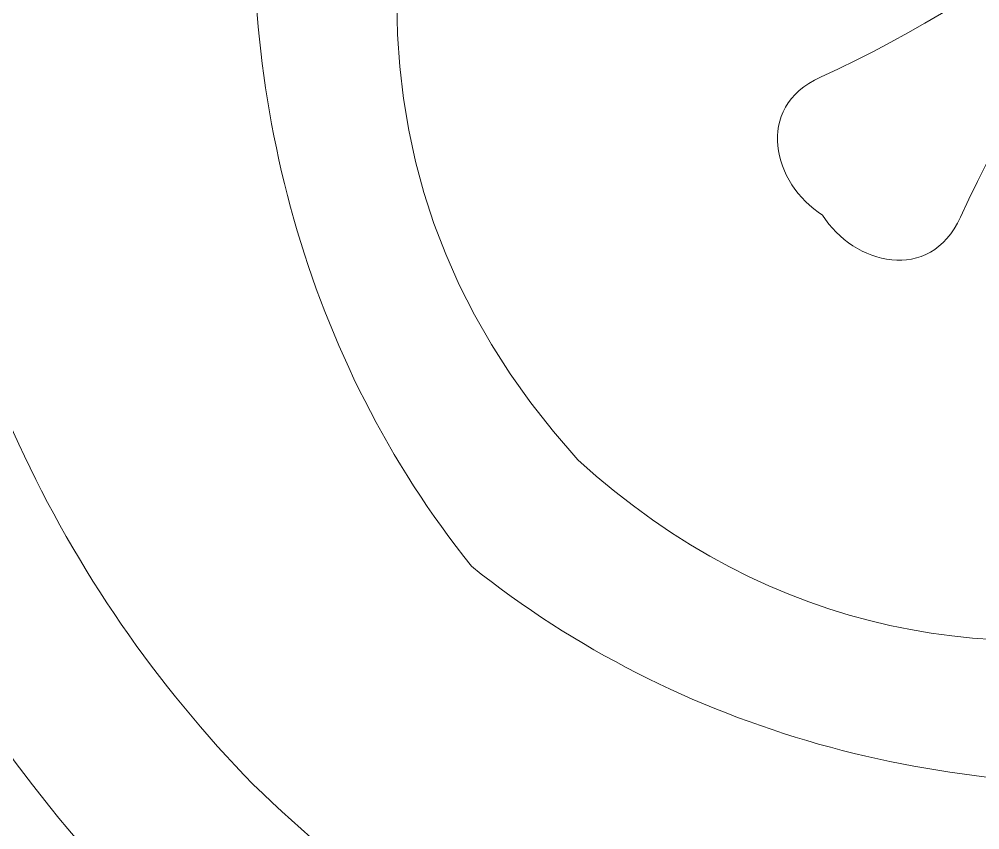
# Model space of a CAD drawing. Extents: x -703 to 2528, y -2539 to -41.
# Drawn here: x 96.61 to 128.49, y -435.1 to -408.2 of the extents above; entities that cross this region are included whole.
import ezdxf

# ---------------------------------------------------------------- set-up
doc = ezdxf.new("R2010")
doc.units = 0
doc.header["$MEASUREMENT"] = 0
doc.layers.add('Layer 1', color=7, linetype='Continuous', lineweight=0)

# ---------------------------------------------------------------- blocks, each defined once
blk = doc.blocks.new('Block_0')
at = {"layer": 'Layer 1'}
for points, knots in [([(416.635, -398.65), (412.595, -390.11), (406.465, -380.02), (398.415, -368.68), (398.415, -368.68), (285.595, -207.04), (285.595, -207.04), (285.595, -207.04), (383.105, -114.66), (383.105, -114.66), (395.685, -102.65), (402.055, -90.29), (402.055, -77.92), (402.055, -67.55), (398.215, -58.64), (390.625, -51.44), (383.065, -44.26), (373.075, -40.63), (360.935, -40.63), (351.615, -40.63), (343.995, -42.69), (338.295, -46.74), (332.855, -50.62), (326.175, -56.69), (318.455, -64.77), (318.455, -64.77), (162.405, -227.51), (162.405, -227.51), (162.405, -227.51), (162.405, -91.87), (162.405, -91.87), (162.405, -74.83), (158.405, -61.9), (150.515, -53.44), (142.585, -44.94), (132.105, -40.63), (119.365, -40.63), (106.425, -40.63), (96.025, -45), (88.455, -53.62), (80.955, -62.16), (77.155, -75.03), (77.155, -91.87), (77.155, -91.87), (77.155, -390.07), (77.155, -390.07), (77.155, -402.83), (77.435, -412.74), (77.975, -419.5), (78.545, -426.49), (80.175, -432.72), (82.875, -438.1), (86.505, -444.59), (91.725, -449.82), (98.405, -453.63), (105.065, -457.44), (112.115, -459.37), (119.365, -459.37), (131.915, -459.37), (142.345, -455.06), (150.365, -446.57), (158.355, -438.11), (162.405, -425.08), (162.405, -407.85), (162.405, -407.85), (162.405, -325.81), (162.405, -325.81), (162.405, -325.81), (226.525, -264.33), (226.525, -264.33), (226.525, -264.33), (321.185, -409.95), (321.185, -409.95), (325.025, -416.54), (329.445, -423.91), (334.335, -431.88), (339.385, -440.11), (345.655, -446.81), (352.975, -451.77), (360.395, -456.81), (370.065, -459.37), (381.725, -459.37), (394.235, -459.37), (404.305, -455.87), (411.685, -448.98), (419.095, -442.05), (422.845, -433.73), (422.845, -424.27), (422.845, -415.99), (420.755, -407.37), (416.635, -398.65)], [0, 0, 0, 0, 1, 1, 1, 2, 2, 2, 3, 3, 3, 4, 4, 4, 5, 5, 5, 6, 6, 6, 7, 7, 7, 8, 8, 8, 9, 9, 9, 10, 10, 10, 11, 11, 11, 12, 12, 12, 13, 13, 13, 14, 14, 14, 15, 15, 15, 16, 16, 16, 17, 17, 17, 18, 18, 18, 19, 19, 19, 20, 20, 20, 21, 21, 21, 22, 22, 22, 23, 23, 23, 24, 24, 24, 25, 25, 25, 26, 26, 26, 27, 27, 27, 28, 28, 28, 29, 29, 29, 30, 30, 30, 30]), ([(158.405, -369.21), (150.158, -372.81), (141.326, -375.314), (132.041, -376.608), (128.519, -377.098), (129.957, -382.427), (133.43, -381.944), (142.18, -380.725), (150.531, -378.427), (158.405, -375.197), (158.405, -375.197), (158.405, -378.022), (158.405, -378.022), (149.87, -386.443), (139.307, -392.066), (127.235, -394.661), (123.75, -395.411), (125.163, -400.741), (128.624, -399.998), (132.053, -399.26), (135.325, -398.236), (138.504, -397.049), (134.714, -402.871), (129.598, -407.209), (123.204, -410.128), (120.98, -411.143), (121.628, -413.672), (123.275, -414.702), (124.305, -416.349), (126.834, -416.996), (127.849, -414.773), (130.767, -408.378), (135.105, -403.263), (140.928, -399.473), (139.741, -402.651), (138.716, -405.924), (137.979, -409.353), (137.235, -412.813), (142.565, -414.227), (143.315, -410.741), (145.748, -399.424), (150.841, -389.433), (158.405, -381.195), (158.405, -381.195), (158.405, -392.665), (158.405, -392.665), (157.396, -396.537), (156.597, -400.498), (156.033, -404.546), (155.786, -406.313), (157.045, -407.548), (158.405, -407.877), (158.404, -410.483), (158.298, -412.971), (158.107, -415.364), (145.25, -427.442), (128.082, -434.589), (115.153, -422.824), (97.12, -403.007), (123.51, -373.232), (143.998, -364.287), (148.743, -362.215), (153.567, -360.366), (158.405, -358.573), (158.405, -358.573), (158.405, -369.21), (158.405, -369.21)], [0, 0, 0, 0, 1, 1, 1, 2, 2, 2, 3, 3, 3, 4, 4, 4, 5, 5, 5, 6, 6, 6, 7, 7, 7, 8, 8, 8, 9, 9, 9, 10, 10, 10, 11, 11, 11, 12, 12, 12, 13, 13, 13, 14, 14, 14, 15, 15, 15, 16, 16, 16, 17, 17, 17, 18, 18, 18, 19, 19, 19, 20, 20, 20, 21, 21, 21, 22, 22, 22, 22]), ([(111.62, -426.356), (111.62, -426.356), (111.62, -426.357), (111.62, -426.357), (118.513, -431.876), (127.305, -434.201), (136.068, -433.445), (133.704, -437.23), (131.501, -441.081), (129.678, -445.019), (129.534, -444.986), (129.42, -444.913), (129.262, -444.9), (119.569, -444.109), (110.999, -440.063), (104.378, -433.599), (97.914, -426.977), (93.867, -418.407), (93.076, -408.714), (93.063, -408.556), (92.99, -408.442), (92.957, -408.298), (96.896, -406.475), (100.746, -404.272), (104.531, -401.908), (103.776, -410.671), (106.101, -419.464), (111.62, -426.356)], [0, 0, 0, 0, 1, 1, 1, 2, 2, 2, 3, 3, 3, 4, 4, 4, 5, 5, 5, 6, 6, 6, 7, 7, 7, 8, 8, 8, 9, 9, 9, 9]), ([(100.385, -450.16), (94.355, -446.71), (89.635, -442), (86.415, -436.23), (83.985, -431.38), (82.495, -425.65), (81.965, -419.18), (81.8, -417.15), (81.661, -414.824), (81.547, -412.219), (83.644, -411.772), (85.714, -411.167), (87.757, -410.435), (88.977, -420.904), (93.384, -430.273), (100.448, -437.528), (100.448, -437.528), (100.448, -437.528), (100.448, -437.528), (107.704, -444.592), (117.072, -448.999), (127.542, -450.219), (126.992, -451.755), (126.523, -453.306), (126.129, -454.871), (123.957, -455.197), (121.704, -455.37), (119.365, -455.37), (112.825, -455.37), (106.435, -453.62), (100.385, -450.16)], [0, 0, 0, 0, 1, 1, 1, 2, 2, 2, 3, 3, 3, 4, 4, 4, 5, 5, 5, 6, 6, 6, 7, 7, 7, 8, 8, 8, 9, 9, 9, 10, 10, 10, 10])]:
    blk.add_open_spline(points, degree=3, knots=knots, dxfattribs=at)

msp = doc.modelspace()

# ---------------------------------------------------------------- block references
at = {"layer": 'Layer 1'}
msp.add_blockref('Block_0', (0, 0), dxfattribs=at)

doc.saveas('drawing.dxf')
